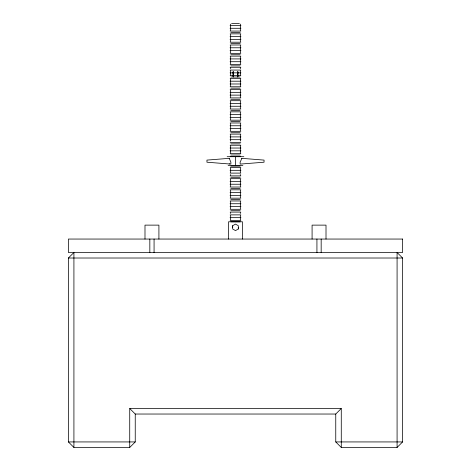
<?xml version="1.0" encoding="UTF-8"?>
<svg xmlns="http://www.w3.org/2000/svg" width="471" height="471" viewBox="0 0 471 471"><rect width="100%" height="100%" fill="white"/><g stroke="black" fill="none" stroke-linecap="round" stroke-linejoin="round"><path stroke-width="0.71" d="M232.674 227.352L232.674 225.721L235.5 224.096L238.326 225.721L238.326 228.983L235.5 230.613L232.674 228.983L232.674 225.721M238.326 228.983L238.326 227.352M240.234 24.109L240.805 25.499L240.234 26.894L240.805 28.284L240.234 29.679L240.805 31.068L230.195 31.068L230.766 29.679L230.195 28.284L230.766 26.894L230.195 25.499L230.766 24.109M230.195 36.638L230.766 35.248L230.195 33.853L240.805 33.853L240.234 35.248L240.805 36.638L240.234 38.033L240.805 39.423L240.234 40.818L240.805 42.207L230.195 42.207L230.766 40.818L230.195 39.423L230.766 38.033L230.195 36.638L240.805 36.638M230.195 47.777L230.766 46.388L230.195 44.992L240.805 44.992L240.234 46.388L240.805 47.777L240.234 49.172L240.805 50.562L240.234 51.957L240.805 53.347L230.195 53.347L230.766 51.957L230.195 50.562L230.766 49.172L230.195 47.777L240.805 47.777M230.195 58.916L230.766 57.527L230.195 56.131L240.805 56.131L240.234 57.527L240.805 58.916L240.234 60.312L240.805 61.707L240.234 63.096L240.805 64.492L230.195 64.492L230.766 63.096L230.195 61.707L230.766 60.312L230.195 58.916L240.805 58.916M233.41 71.451L233.41 77.02L232.433 75.631L230.195 75.631L230.766 74.235L230.195 72.846L230.766 71.451L230.195 70.061L240.805 70.061L240.234 71.451L240.805 72.846L240.234 74.235L240.805 75.631L238.567 75.631L237.59 77.02L237.59 71.451M230.195 81.2L230.766 79.805L230.195 78.416L240.805 78.416L240.234 79.805L240.805 81.2L240.234 82.59L240.805 83.985L240.234 85.375L240.805 86.77L230.195 86.77L230.766 85.375L230.195 83.985L230.766 82.59L230.195 81.2L240.805 81.2M230.195 92.34L230.766 90.944L230.195 89.555L240.805 89.555L240.234 90.944L240.805 92.34L240.234 93.729L240.805 95.124L240.234 96.514L240.805 97.909L230.195 97.909L230.766 96.514L230.195 95.124L230.766 93.729L230.195 92.34L240.805 92.34M240.234 68.666L240.805 67.276L230.195 67.276L230.766 68.666M230.195 103.479L230.766 102.083L230.195 100.694L240.805 100.694L240.234 102.083L240.805 103.479L240.234 104.868L240.805 106.263L240.234 107.659L240.805 109.048L230.195 109.048L230.766 107.659L230.195 106.263L230.766 104.868L230.195 103.479L240.805 103.479M230.195 114.618L230.766 113.228L230.195 111.833L240.805 111.833L240.234 113.228L240.805 114.618L240.234 116.013L240.805 117.403L240.234 118.798L240.805 120.187L230.195 120.187L230.766 118.798L230.195 117.403L230.766 116.013L230.195 114.618L240.805 114.618M230.195 125.757L230.766 124.368L230.195 122.972L240.805 122.972L240.234 124.368L240.805 125.757L240.234 127.152L240.805 128.542L240.234 129.937L240.805 131.327L230.195 131.327L230.766 129.937L230.195 128.542L230.766 127.152L230.195 125.757L240.805 125.757M230.766 141.076L230.195 139.681L230.766 138.291L230.195 136.896L230.766 135.507L230.195 134.111L240.805 134.111L240.234 135.507L240.805 136.896L240.234 138.291L240.805 139.681L240.234 141.076M230.195 148.035L230.766 146.646L230.195 145.251L240.805 145.251L240.234 146.646L240.805 148.035L240.234 149.431L240.805 150.826L240.234 152.215L240.805 153.611L230.195 153.611L230.766 152.215L230.195 150.826L230.766 149.431L230.195 148.035L240.805 148.035M230.195 170.319L230.766 168.924L230.195 167.535L240.805 167.535L240.234 168.924L240.805 170.319L240.234 171.709L240.805 173.104L230.195 173.104L230.766 171.709L230.195 170.319L240.805 170.319M230.766 174.494L230.195 175.889L240.805 175.889L240.234 174.494M230.195 181.459L230.766 180.063L230.195 178.674L240.805 178.674L240.234 180.063L240.805 181.459L240.234 182.848L240.805 184.243L240.234 185.633L240.805 187.028L230.195 187.028L230.766 185.633L230.195 184.243L230.766 182.848L230.195 181.459L240.805 181.459M230.195 192.598L230.766 191.202L230.195 189.813L240.805 189.813L240.234 191.202L240.805 192.598L240.234 193.987L240.805 195.383L240.234 196.778L240.805 198.167L230.195 198.167L230.766 196.778L230.195 195.383L230.766 193.987L230.195 192.598L240.805 192.598M230.195 203.737L230.766 202.347L230.195 200.952L240.805 200.952L240.234 202.347L240.805 203.737L240.234 205.132L240.805 206.522L240.234 207.917L240.805 209.307L230.195 209.307L230.766 207.917L230.195 206.522L230.766 205.132L230.195 203.737L240.805 203.737M230.195 217.661L230.766 216.271L230.195 214.876L240.805 214.876L240.234 216.271L240.805 217.661L240.234 219.056L240.805 220.446L230.195 220.446L230.766 219.056L230.195 217.661L240.805 217.661M240.234 213.487L240.805 212.091L230.195 212.091L230.766 213.487M233.092 74.024L232.433 72.846L233.092 71.663M232.433 75.631L233.092 74.447M237.908 74.024L238.567 72.846L237.908 71.663M73.918 447.45L68.401 441.933L68.401 258.014L73.918 252.503L73.918 447.45L129.725 447.45L135.242 441.933L135.242 414.033L129.725 408.516L129.725 447.45M135.242 414.033L335.758 414.033L341.275 408.516L341.275 447.45L397.082 447.45L402.599 441.933L402.599 258.014L397.082 252.503L397.082 447.45M231.602 23.55L239.398 23.55M230.195 25.499L240.805 25.499M230.195 28.284L240.805 28.284M230.766 32.464L240.234 32.464M230.195 39.423L240.805 39.423M230.766 43.603L240.234 43.603M230.195 50.562L240.805 50.562M230.766 54.742L240.234 54.742M230.195 61.707L240.805 61.707M230.766 65.881L240.234 65.881M230.195 72.846L232.433 72.846M233.41 72.846L237.59 72.846M238.567 72.846L240.805 72.846M233.41 75.631L237.59 75.631M230.766 77.02L240.234 77.02M230.195 83.985L240.805 83.985M230.766 88.159L240.234 88.159M230.195 95.124L240.805 95.124M230.766 99.299L240.234 99.299M230.195 106.263L240.805 106.263M230.766 110.444L240.234 110.444M230.195 117.403L240.805 117.403M230.766 121.583L240.234 121.583M230.195 128.542L240.805 128.542M230.766 132.722L240.234 132.722M230.195 136.896L240.805 136.896M230.195 139.681L240.805 139.681M230.195 142.466L240.805 142.466M230.766 143.861L240.234 143.861M230.195 150.826L240.805 150.826M230.766 155L240.234 155M230.195 156.396L240.805 156.396M227.146 156.702L243.854 156.702M228.117 165.609L242.883 165.609M230.766 166.139L240.234 166.139M230.766 177.279L240.234 177.279M230.195 184.243L240.805 184.243M230.766 188.418L240.234 188.418M230.195 195.383L240.805 195.383M230.766 199.563L240.234 199.563M230.195 206.522L240.805 206.522M230.766 210.702L240.234 210.702M230.766 221.841L240.234 221.841M68.401 258.014L402.599 258.014M129.725 408.516L341.275 408.516M68.401 441.933L135.242 441.933M335.758 414.033L335.758 441.933L402.599 441.933M335.758 441.933L341.275 447.45M237.908 74.447L238.567 75.631M326.009 239.05L326.009 225.126L312.085 225.126L312.085 239.05M321.169 239.05L321.169 252.703M316.93 239.05L316.93 252.703M242.465 239.05L242.465 221.782L228.535 221.782L228.535 239.05M235.5 156.702L235.5 165.609M229.271 163.608L229.271 163.973M158.915 239.05L158.915 225.126L144.991 225.126L144.991 239.05M154.07 239.05L154.07 252.703M149.831 239.05L149.831 252.703M241.77 158.65L240.139 162.13L240.139 164.096L264.048 162.212L264.048 160.099L241.77 158.338L241.77 158.65M229.23 158.338L206.952 160.099L206.952 162.212L230.861 164.096L230.861 162.13L229.23 158.338M402.599 239.05L68.401 239.05L68.401 252.503L402.599 252.503L402.599 239.05"/></g></svg>
